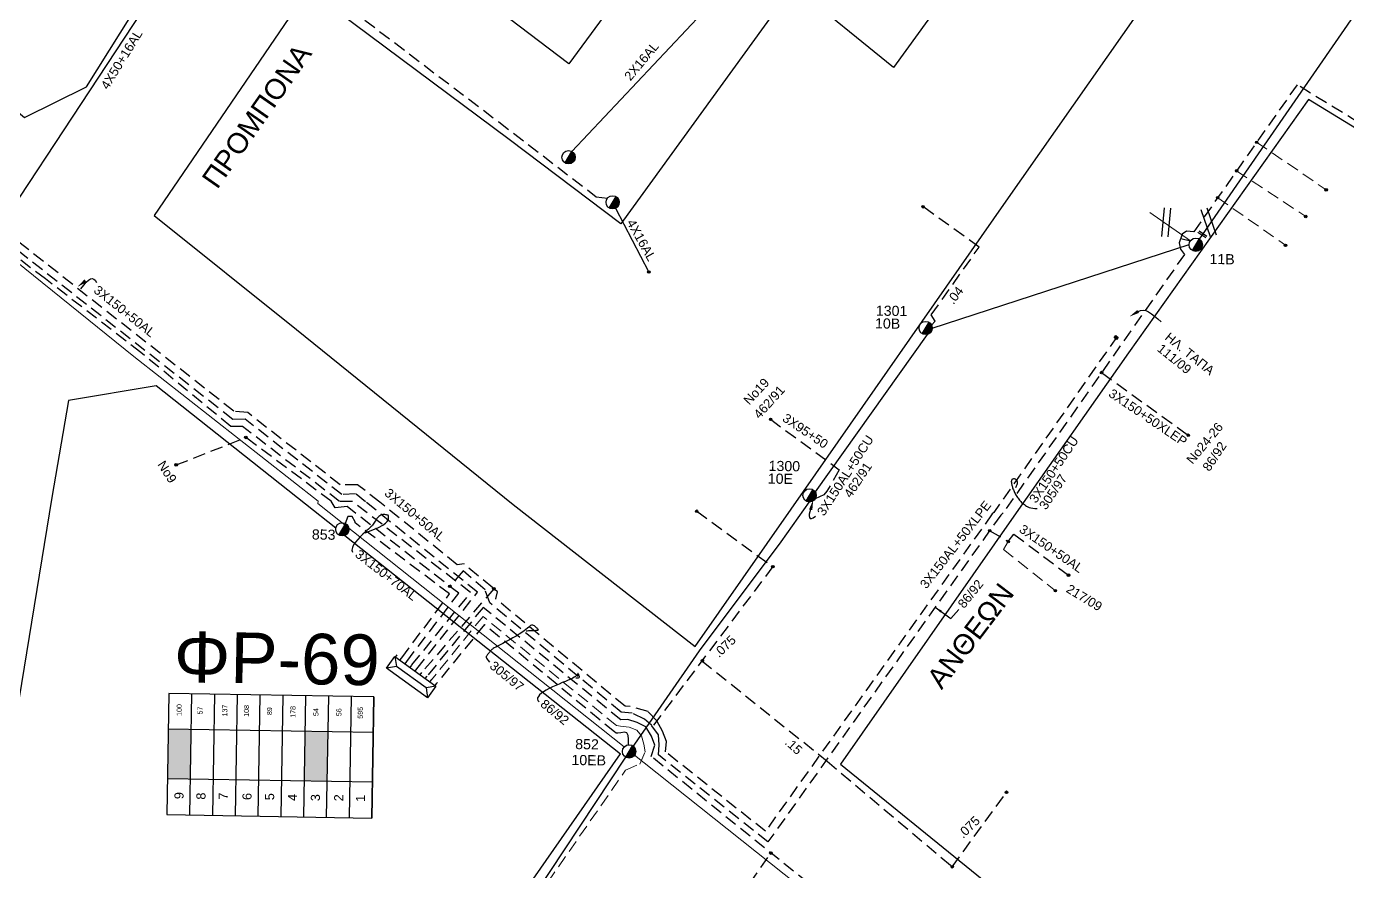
# Model space of a CAD drawing. Header units: millimetres. Extents: x 2875 to 4053, y 1200 to 1741.
# Drawn here: x 3137.5 to 3272.6, y 1562 to 1648.5 of the extents above; entities that cross this region are included whole.
import ezdxf
from ezdxf.enums import TextEntityAlignment as Align

# ---------------------------------------------------------------- set-up
doc = ezdxf.new("R2010")
doc.units = ezdxf.units.MM
doc.linetypes.add('DASHED', pattern=[19.05, 12.7, -6.35])
for name, color, linetype in [('Pillar OTE', 7, 'Continuous'), ('Ασφαλειοκιβώτια Χ.Τ 9 αναχωρήσεων', 7, 'Continuous'), ('Γυμνά εναέρια ΧΤ (1Φ)   2x16AL', 7, 'Continuous'), ('Γυμνά εναέρια ΧΤ (3Φ)   4x16AL', 7, 'Continuous'), ('Γυμνά εναέρια ΧΤ και ΦΟΠ (3Φ)   4x50+16AL', 7, 'Continuous'), ('Επιγραφές - Σχήματα', 7, 'Continuous'), ('Καλώδια ΧΤ   3x150+50AL', 7, 'DASHED'), ('Καλώδια ΧΤ   3x150+50AL XLPE', 7, 'DASHED'), ('Καλώδια ΧΤ   3x150+50CU', 7, 'DASHED'), ('Καλώδια ΧΤ   3x150+70AL', 7, 'DASHED'), ('Καλώδια ΧΤ   3x150AL+50CU', 7, 'DASHED'), ('Καλώδια ΧΤ   3x150AL+50XLPE', 7, 'DASHED'), ('Καλώδια ΧΤ   3x48+38+16.5', 7, 'DASHED'), ('Καλώδια ΧΤ   3x95+50CU', 7, 'DASHED'), ('Μηχανική τομή', 7, 'Continuous'), ('Στύλος ΦΜ', 7, 'Continuous'), ('Στύλος ΦΜ @ 1', 7, 'Continuous'), ('Συνδέσεις', 7, 'Continuous'), ('Τομή', 7, 'Continuous'), ('Υποσταθμός πόλεως', 7, 'Continuous'), ('Υπόβαθρο ΔΕΗ', 7, 'Continuous'), ('Υπόγεια Καλώδια Δικτύου ΧΤ   .04', 7, 'DASHED'), ('Υπόγεια καλώδια Δικτύου ΧΤ και Παρ. ΧΤ - 3X150+70 AL', 7, 'DASHED'), ('Υπόγεια καλώδια Παροχών ΧΤ   .075', 7, 'DASHED'), ('Υπόγεια καλώδια Παροχών ΧΤ   .15', 7, 'DASHED')]:
    doc.layers.add(name, color=color, linetype=linetype)
doc.layers.add('Άγνωστα', color=7, linetype='Continuous', lineweight=5)
doc.styles.add('arial', font='ARIAL.TTF')
doc.styles.get("Standard").update_dxf_attribs({"font": 'ARIAL.TTF'})
doc.linetypes.add('SYN_LINE', pattern='A,0.5,-0.0001,["/\\/\\/\\/",Standard,S=0.1,R=0,X=0,Y=-0.05],-0.25', length=0.7501)
doc.dimstyles.new('ISO-25', dxfattribs={"dimtxt": 2.5, "dimasz": 1, "dimexe": 1.25, "dimexo": 0.625, "dimtad": 1, "dimtxsty": 'Standard', "dimcen": 2.5, "dimadec": 0, "dimazin": 0, "dimtfac": 1, "dimtmove": 0, "dimatfit": 3, "dimfxl": 1.25, "dimarcsym": 0})

# ---------------------------------------------------------------- blocks, each defined once
blk = doc.blocks.new('_ΣΥΝΔΕΣΗ')
at = {"layer": 'Συνδέσεις', "linetype": 'SYN_LINE', "ltscale": 40}
blk.add_hatch(color=256, dxfattribs=at).paths.add_polyline_path([(0.5, -0.01, 1), (-0.5, -0.01, 1)])
at = {"layer": 'Συνδέσεις'}
blk.add_circle((0, -0.01), 0.5, dxfattribs=at)
blk = doc.blocks.new('ΥΠΑΡΧΩΝ ΤΣΙΜΕΝΤΕΝΙΟΣ ΣΤΥΛΟΣ')
at = {"layer": 'Στύλος ΦΜ'}
blk.add_hatch(color=256, dxfattribs=at).paths.add_polyline_path([(-1.29, -2.28, 0.574793), (2.62, 0, 0.268822), (1.3, 2.27)])
blk.add_line((-1.29, -2.28), (1.3, 2.27), dxfattribs=at)
blk.add_circle((0, 0), 2.62, dxfattribs=at)
at = {"layer": 'Στύλος ΦΜ', "flags": 4}
for tag, p in [('ΑΡΙΘΜΟΣ', (-4.68, 8.05)), ('ΤΥΠΟΣ', (-4.91, 3.03))]:
    blk.add_attdef(tag, p, '', height=4, dxfattribs=at)
blk = doc.blocks.new('ΤΟΜΗ')
at = {"layer": 'Τομή', "ltscale": 40}
for p, q in [((-5.68, 0), (5.68, 0)), ((5.68, -2.33), (-5.68, -2.33))]:
    blk.add_line(p, q, dxfattribs=at)
blk = doc.blocks.new('ΜΗΧΑΝΙΚΗ ΤΟΜΗ')
at = {"layer": 'Μηχανική τομή', "ltscale": 40}
for p, q in [((-1.89, 0.78), (1.89, 0.78)), ((1.89, 0), (-1.89, 0))]:
    blk.add_line(p, q, dxfattribs=at)
blk = doc.blocks.new('ΑΣΦΑΛΕΙΟΚΙΒΩΤΙΟ ΥΣ 9 ΑΝΑΧΩΡΗΣΕΩΝ')
at = {"layer": 'Ασφαλειοκιβώτια Χ.Τ 9 αναχωρήσεων', "ltscale": 40}
for p, q in [((-9.32, -13.12), (-5.79, 6.82)), ((2.12, 3.14), (-9.65, 5.22)), ((-4.48, -13.97), (-0.95, 5.96)), ((1.73, 0.92), (-10.04, 3)), ((1.34, -1.3), (-10.43, 0.79)), ((0.95, -3.51), (-10.82, -1.43)), ((0.56, -5.73), (-11.22, -3.64)), ((0.16, -7.94), (-11.61, -5.86)), ((-0.23, -10.16), (-12, -8.07)), ((-0.62, -12.37), (-12.39, -10.29)), ((-1.01, -14.59), (-12.79, -12.5))]:
    blk.add_line(p, q, dxfattribs=at)
at = {"layer": 'Ασφαλειοκιβώτια Χ.Τ 9 αναχωρήσεων'}
blk.add_lwpolyline([(2.52, 5.35), (-9.25, 7.44), (-12.79, -12.5), (-1.01, -14.59)], close=True, dxfattribs=at)
for s, p in [('9', (-8.01, 5.56)), ('8', (-8.4, 3.43)), ('7', (-8.75, 1.25)), ('6', (-9.16, -1.05)), ('5', (-9.53, -3.25)), ('4', (-9.96, -5.47)), ('3', (-10.34, -7.7)), ('2', (-10.72, -9.97)), ('1', (-11.11, -12.08))]:
    blk.add_text(s, height=0.9, rotation=350.6937, dxfattribs=at).set_placement(p)
at = {"layer": 'Ασφαλειοκιβώτια Χ.Τ 9 αναχωρήσεων', "ltscale": 40}
for tag, height, rotation, p in [('ΟΝΟΜΑ', 1.25, 350.2383, (-3.59, 7.45)), ('ΚΕΙΜΕΝΟ 9', 0.5, 350.6937, (0.75, 4.59)), ('ΚΕΙΜΕΝΟ 8', 0.5, 350.6937, (0.37, 2.56)), ('ΚΕΙΜΕΝΟ 7', 0.5, 350.6937, (-0.01, 0.15)), ('ΚΕΙΜΕΝΟ 6', 0.5, 350.6937, (-0.39, -1.94)), ('ΚΕΙΜΕΝΟ 5', 0.5, 350.6937, (-0.77, -4.19)), ('ΚΕΙΜΕΝΟ 4', 0.5, 350.6937, (-1.21, -6.46)), ('ΚΕΙΜΕΝΟ 3', 0.5, 350.6937, (-1.59, -8.7)), ('ΚΕΙΜΕΝΟ 2', 0.5, 350.6937, (-1.96, -10.94)), ('ΚΕΙΜΕΝΟ 1', 0.5, 350.6937, (-2.35, -13.01)), ('ΣΧ', 0.5, 350.2383, (-7.27, -13.98))]:
    blk.add_attdef(tag, text='', height=height, rotation=rotation, dxfattribs=at).set_placement(p, align=Align.MIDDLE_CENTER)
blk = doc.blocks.new('ΥΠΟΣΤΑΘΜΟΣ ΠΟΛΕΩΣ 9 ΑΝΑΧΩΡΗΣΕΩΝ')
at = {"layer": 'Υποσταθμός πόλεως', "ltscale": 40}
for p, q in [((-9.63, -2.82), (-9.63, -4)), ((-7.12, -2.82), (-7.12, -4)), ((-4.84, -2.82), (-4.84, -4)), ((-2.36, -2.82), (-2.36, -4)), ((0.09, -2.82), (0.09, -4)), ((2.55, -2.82), (2.55, -4)), ((5.02, -2.82), (5.02, -4)), ((7.48, -2.82), (7.48, -4)), ((9.61, -2.82), (9.61, -4))]:
    blk.add_line(p, q, dxfattribs=at)
blk.add_lwpolyline([(-10.02, 2.82), (10.02, 2.82), (10.02, -2.82), (-10.02, -2.82)], close=True, dxfattribs=at)
for points in [[(-7.21, 0), (-10.02, 2.82)], [(-10.02, -2.82), (-7.21, 0)], [(-7.21, 0), (7.21, 0)], [(7.21, 0), (10.02, 2.82)], [(10.02, -2.82), (7.21, 0)]]:
    blk.add_lwpolyline(points, dxfattribs=at)
at = {"layer": 'Υποσταθμός πόλεως', "linetype": 'SYN_LINE', "ltscale": 40, "flags": 1}
for tag, p in [('ΜΕΤΑΣΧΗΜΑΤΙΣΜΟΣ', (10.79, 1.71)), ('ΙΣΧΥΣ', (10.77, -1.08)), ('ΑΡΙΘΜΟΣ', (10.89, -3.8))]:
    blk.add_attdef(tag, p, '', height=1.8, dxfattribs=at)
blk = doc.blocks.new('HL TAPA TETRAGWNH')
at = {"layer": 'Pillar OTE', "ltscale": 40, "true_color": 0x000001}
h = blk.add_hatch(color=178, dxfattribs=at)
h.dxf.hatch_style = 1
h.paths.add_polyline_path([(502.47, 2521.85), (502.47, 2522.11), (502.17, 2522.11), (502.17, 2521.85)])
at = {"layer": 'Pillar OTE', "ltscale": 40}
blk.add_lwpolyline([(502.17, 2522.11), (502.47, 2522.11), (502.47, 2521.85), (502.17, 2521.85)], close=True, dxfattribs=at)
at = {"ltscale": 40}
blk.add_attdef('ΗΛ.ΤΑΠΑ', (501.44, 2522.29), '', height=0.428, dxfattribs=at)

msp = doc.modelspace()

# ---------------------------------------------------------------- hatches: boundary and pattern name
at = {"layer": 'Ασφαλειοκιβώτια Χ.Τ 9 αναχωρήσεων', "ltscale": 2}
for color, points in [(173, [(3151.949, 1571.485), (3154.28, 1571.447), (3154.363, 1576.538), (3152.032, 1576.576)]), (151, [(3151.949, 1571.485), (3154.28, 1571.447), (3154.363, 1576.538), (3152.032, 1576.576)]), (85, [(3151.949, 1571.485), (3154.28, 1571.447), (3154.363, 1576.538), (3152.032, 1576.576)]), (2, [(3151.949, 1571.485), (3154.28, 1571.447), (3154.363, 1576.538), (3152.032, 1576.576)]), (27, [(3151.949, 1571.485), (3154.28, 1571.447), (3154.363, 1576.538), (3152.032, 1576.576)]), (6, [(3151.949, 1571.485), (3154.28, 1571.447), (3154.363, 1576.538), (3152.032, 1576.576)]), (62, [(3151.949, 1571.485), (3154.28, 1571.447), (3154.363, 1576.538), (3152.032, 1576.576)]), (1, [(3168.35, 1576.309), (3166.018, 1576.347), (3165.935, 1571.256), (3168.266, 1571.218)])]:
    msp.add_hatch(color=color, dxfattribs=at).paths.add_polyline_path(points)

# ---------------------------------------------------------------- linework, layer by layer
at = {"layer": 'Άγνωστα', "color": 2, "linetype": 'DASHED', "ltscale": 0.1}
for points in [[(3263.338, 1636.614), (3270.449, 1631.75)], [(3261.286, 1633.693), (3268.354, 1629.026)], [(3259.353, 1630.942), (3266.282, 1626.074)], [(3237.94, 1595.77), (3237.458, 1594.958), (3242.751, 1590.743)]]:
    msp.add_lwpolyline(points, dxfattribs=at)
at = {"layer": 'Άγνωστα'}
msp.add_lwpolyline([(3256.556, 1626.523), (3252.43, 1629.447)], dxfattribs=at)
at = {"layer": 'Άγνωστα', "color": 27, "ltscale": 0.1}
for points in [[(3134.494, 1625.994), (3148.519, 1614.684), (3167.383, 1599.915), (3167.328, 1599.68), (3198.666, 1574.76)], [(3199.191, 1574.342), (3226.525, 1552.606), (3226.525, 1552.606), (3226.872, 1551.635), (3259.604, 1525.39)]]:
    msp.add_lwpolyline(points, dxfattribs=at)
at = {"layer": 'Άγνωστα', "color": 173, "linetype": 'DASHED', "ltscale": 0.1}
msp.add_lwpolyline([(3174.842, 1538.429), (3175.237, 1538.111), (3175.551, 1538.212), (3175.877, 1538.545), (3175.627, 1539.029), (3198.802, 1572.377), (3200.25, 1573.014), (3200.801, 1574.271), (3200.682, 1575.029), (3200.428, 1575.893), (3199.956, 1576.468), (3199.157, 1576.784), (3198.289, 1576.893), (3197.878, 1576.945), (3184.225, 1588.119), (3178.945, 1581.616)], dxfattribs=at)
at = {"layer": 'Γυμνά εναέρια ΧΤ (1Φ)   2x16AL', "color": 1, "linetype": 'SYN_LINE', "ltscale": 10}
msp.add_lwpolyline([(3216.706, 1660.543), (3193.323, 1635.664)], dxfattribs=at)
at = {"layer": 'Γυμνά εναέρια ΧΤ (3Φ)   4x16AL', "color": 1, "linetype": 'DASHED', "ltscale": 0.1}
msp.add_lwpolyline([(3166.962, 1653.282), (3167.482, 1653.318), (3167.651, 1652.914), (3167.587, 1652.573), (3185.833, 1638.702), (3195.809, 1631.032), (3196.947, 1630.886)], dxfattribs=at)
at = {"layer": 'Γυμνά εναέρια ΧΤ (3Φ)   4x16AL', "color": 1, "linetype": 'SYN_LINE', "ltscale": 5}
msp.add_lwpolyline([(3197.785, 1629.865), (3201.184, 1623.339)], dxfattribs=at)
at = {"layer": 'Γυμνά εναέρια ΧΤ και ΦΟΠ (3Φ)   4x50+16AL', "color": 1}
msp.add_lwpolyline([(3134.22, 1626.996), (3153.79, 1656.783)], dxfattribs=at)
at = {"layer": 'Επιγραφές - Σχήματα', "color": 2, "ltscale": 2}
msp.add_lwpolyline([(3255.577, 1626.767), (3256.556, 1626.523)], dxfattribs=at)
at = {"layer": 'Επιγραφές - Σχήματα'}
for points in [[(3143.094, 1621.619), (3143.392, 1621.998), (3143.653, 1622.293), (3143.88, 1622.503), (3144.081, 1622.629), (3144.259, 1622.67), (3144.421, 1622.626), (3144.571, 1622.495), (3144.715, 1622.277)], [(3251.221, 1619.293), (3251.474, 1619.422), (3251.734, 1619.453), (3252.004, 1619.398), (3252.286, 1619.27), (3252.582, 1619.08), (3252.896, 1618.84), (3253.229, 1618.563), (3253.584, 1618.259)], [(3238.714, 1601.313), (3238.789, 1601.469), (3238.839, 1601.603), (3238.869, 1601.716), (3238.88, 1601.811), (3238.876, 1601.89), (3238.859, 1601.956), (3238.832, 1602.01), (3238.798, 1602.054), (3238.759, 1602.091), (3238.718, 1602.121), (3238.674, 1602.144), (3238.629, 1602.161), (3238.583, 1602.173), (3238.539, 1602.179), (3238.497, 1602.18), (3238.457, 1602.176), (3238.421, 1602.168), (3238.389, 1602.157), (3238.361, 1602.141), (3238.336, 1602.123), (3238.315, 1602.102), (3238.297, 1602.078), (3238.282, 1602.052), (3238.27, 1602.024), (3238.26, 1601.995), (3238.254, 1601.963), (3238.25, 1601.929), (3238.249, 1601.89), (3238.252, 1601.847), (3238.257, 1601.799), (3238.266, 1601.744), (3238.278, 1601.682), (3238.293, 1601.612), (3238.311, 1601.536), (3238.333, 1601.453), (3238.358, 1601.365), (3238.387, 1601.273), (3238.42, 1601.177), (3238.456, 1601.078), (3238.496, 1600.978), (3238.54, 1600.877), (3238.588, 1600.775), (3238.639, 1600.674), (3238.693, 1600.573), (3238.75, 1600.474), (3238.809, 1600.377), (3238.872, 1600.283), (3238.936, 1600.192), (3239.003, 1600.104), (3239.073, 1600.02), (3239.146, 1599.938), (3239.223, 1599.859), (3239.305, 1599.781), (3239.392, 1599.704), (3239.486, 1599.628), (3239.586, 1599.551), (3239.694, 1599.475), (3239.812, 1599.4), (3239.943, 1599.33), (3240.089, 1599.268), (3240.254, 1599.215), (3240.439, 1599.175), (3240.648, 1599.151), (3240.883, 1599.144)], [(3172.172, 1596.665), (3172.961, 1596.954), (3173.554, 1597.213), (3173.98, 1597.444), (3174.267, 1597.648), (3174.442, 1597.825), (3174.532, 1597.977), (3174.567, 1598.104), (3174.573, 1598.207), (3174.574, 1598.288), (3174.573, 1598.349), (3174.568, 1598.393), (3174.557, 1598.425), (3174.539, 1598.447), (3174.511, 1598.462), (3174.472, 1598.474), (3174.419, 1598.486), (3174.353, 1598.501), (3174.274, 1598.515), (3174.185, 1598.526), (3174.088, 1598.529), (3173.986, 1598.523), (3173.88, 1598.503), (3173.774, 1598.465), (3173.668, 1598.407), (3173.567, 1598.326), (3173.469, 1598.227), (3173.376, 1598.114), (3173.287, 1597.994), (3173.204, 1597.87), (3173.127, 1597.75), (3173.055, 1597.637), (3172.99, 1597.538), (3172.931, 1597.455), (3172.872, 1597.383), (3172.807, 1597.314), (3172.729, 1597.24), (3172.632, 1597.152), (3172.51, 1597.043), (3172.357, 1596.906), (3172.165, 1596.731), (3171.933, 1596.514), (3171.678, 1596.263), (3171.422, 1595.99), (3171.187, 1595.706), (3170.994, 1595.423), (3170.866, 1595.151), (3170.823, 1594.903), (3170.888, 1594.689)], [(3217.723, 1599.033), (3217.634, 1598.801), (3217.584, 1598.581), (3217.574, 1598.389), (3217.608, 1598.238), (3217.687, 1598.144), (3217.815, 1598.122), (3217.994, 1598.186), (3218.227, 1598.351)], [(3188.634, 1586.647), (3188.671, 1586.648), (3188.754, 1586.652), (3188.873, 1586.658), (3189.016, 1586.665), (3189.172, 1586.672), (3189.331, 1586.68), (3189.482, 1586.688), (3189.615, 1586.695), (3189.719, 1586.7), (3189.796, 1586.706), (3189.848, 1586.714), (3189.877, 1586.725), (3189.886, 1586.742), (3189.876, 1586.766), (3189.85, 1586.799), (3189.811, 1586.843), (3189.76, 1586.898), (3189.7, 1586.961), (3189.632, 1587.027), (3189.558, 1587.091), (3189.481, 1587.148), (3189.401, 1587.193), (3189.322, 1587.223), (3189.244, 1587.231), (3189.169, 1587.214), (3189.091, 1587.173), (3189.004, 1587.109), (3188.901, 1587.022), (3188.775, 1586.914), (3188.621, 1586.787), (3188.431, 1586.64), (3188.199, 1586.477), (3187.922, 1586.298), (3187.609, 1586.108), (3187.274, 1585.914), (3186.93, 1585.72), (3186.589, 1585.534), (3186.266, 1585.359), (3185.972, 1585.203), (3185.722, 1585.071), (3185.524, 1584.967), (3185.374, 1584.886), (3185.263, 1584.825), (3185.184, 1584.778), (3185.129, 1584.739), (3185.088, 1584.704), (3185.054, 1584.666), (3185.018, 1584.622), (3184.974, 1584.566), (3184.923, 1584.501), (3184.868, 1584.429), (3184.809, 1584.355), (3184.751, 1584.28), (3184.695, 1584.209), (3184.644, 1584.143), (3184.6, 1584.088), (3184.567, 1584.042), (3184.546, 1584.002), (3184.541, 1583.958), (3184.556, 1583.904), (3184.594, 1583.83), (3184.658, 1583.73), (3184.751, 1583.595), (3184.876, 1583.418)], [(3193.734, 1581.829), (3193.887, 1581.818), (3193.991, 1581.834), (3194.051, 1581.87), (3194.078, 1581.921), (3194.079, 1581.982), (3194.062, 1582.046), (3194.036, 1582.109), (3194.008, 1582.165), (3193.985, 1582.209), (3193.967, 1582.242), (3193.953, 1582.263), (3193.943, 1582.273), (3193.933, 1582.273), (3193.925, 1582.264), (3193.915, 1582.247), (3193.904, 1582.221), (3193.889, 1582.188), (3193.864, 1582.147), (3193.825, 1582.097), (3193.765, 1582.039), (3193.678, 1581.971), (3193.558, 1581.892), (3193.399, 1581.803), (3193.196, 1581.703), (3192.946, 1581.591), (3192.656, 1581.469), (3192.337, 1581.337), (3192, 1581.197), (3191.656, 1581.05), (3191.315, 1580.897), (3190.989, 1580.739), (3190.688, 1580.577), (3190.422, 1580.413), (3190.197, 1580.249), (3190.017, 1580.086), (3189.887, 1579.928), (3189.813, 1579.777), (3189.798, 1579.634), (3189.847, 1579.503), (3189.966, 1579.385)]]:
    msp.add_lwpolyline(points, dxfattribs=at)
for points in [[(3143.68, 1622.314), (3142.756, 1621.816), (3143.469, 1622.587)], [(3251.309, 1619.161), (3250.329, 1618.782), (3251.134, 1619.458)], [(3217.566, 1599.064), (3217.99, 1600.026), (3217.901, 1598.979)]]:
    msp.add_solid(points, dxfattribs=at)
at = {"layer": 'Καλώδια ΧΤ   3x150+50AL', "color": 62, "ltscale": 0.1}
msp.add_lwpolyline([(3185.229, 1591.024), (3182.295, 1593.477), (3181.583, 1593.396), (3173.659, 1599.808), (3171.401, 1601.583), (3169.608, 1601.588), (3160.168, 1608.956), (3158.735, 1609.108), (3136.503, 1626.598), (3135.562, 1626.663), (3135.124, 1627.033), (3135.234, 1627.675), (3134.889, 1628.014), (3134.295, 1628.23), (3133.79, 1627.993), (3122.605, 1636.901), (3122.262, 1637.243), (3121.55, 1637.1)], dxfattribs=at)
at = {"layer": 'Καλώδια ΧΤ   3x150+50AL', "color": 2, "ltscale": 0.1}
msp.add_lwpolyline([(3236.038, 1596.881), (3237.94, 1595.77), (3238.506, 1596.525), (3244.1, 1592.334)], dxfattribs=at)
at = {"layer": 'Καλώδια ΧΤ   3x150+50AL XLPE', "color": 2, "ltscale": 0.1}
msp.add_lwpolyline([(3247.481, 1613.054), (3256.344, 1606.645)], dxfattribs=at)
at = {"layer": 'Καλώδια ΧΤ   3x150+70AL', "color": 2, "ltscale": 0.1}
for points in [[(3283.466, 1632.668), (3267.472, 1642.496), (3256.909, 1627.466), (3256.158, 1627.522), (3255.733, 1627.217), (3255.42, 1626.318), (3255.553, 1625.69), (3255.951, 1625.135), (3237.428, 1598.717), (3237.174, 1598.477), (3213.368, 1565.038), (3202.161, 1573.94), (3202.23, 1574.993), (3202.158, 1575.997), (3201.475, 1576.936), (3201.447, 1576.975), (3200.748, 1577.606), (3199.47, 1578.221), (3198.353, 1578.329), (3184.917, 1589.492), (3184.917, 1589.492), (3184.447, 1590.828), (3182.192, 1592.77), (3180.742, 1591.086)], [(3152.851, 1603.612), (3159.976, 1606.422)], [(3176.43, 1583.505), (3181.747, 1590.474), (3170.329, 1599.346), (3169.117, 1599.228), (3168.701, 1599.893), (3159.976, 1606.422)]]:
    msp.add_lwpolyline(points, dxfattribs=at)
at = {"layer": 'Καλώδια ΧΤ   3x150+70AL', "color": 85, "ltscale": 0.1}
msp.add_lwpolyline([(3176.962, 1583.15), (3182.956, 1590.556), (3170.894, 1599.855), (3169.565, 1599.878), (3159.622, 1607.545), (3158.434, 1607.545), (3149.236, 1615.122), (3139.483, 1622.633), (3135.413, 1625.724), (3135.273, 1626.101), (3134.955, 1626.711), (3134.511, 1626.741)], dxfattribs=at)
at = {"layer": 'Καλώδια ΧΤ   3x150+70AL', "color": 6, "ltscale": 0.1}
msp.add_lwpolyline([(3177.467, 1582.76), (3183.673, 1590.585), (3172.225, 1599.833), (3171.204, 1600.661), (3169.781, 1600.584), (3159.889, 1608.295), (3158.642, 1608.256), (3136.262, 1625.85), (3134.104, 1623.114), (3134.005, 1622.212), (3130.369, 1600.549), (3129.139, 1593.835), (3129.617, 1593.589), (3129.544, 1593.13), (3129.544, 1593.13), (3129.195, 1592.92), (3128.636, 1593.135)], dxfattribs=at)
at = {"layer": 'Καλώδια ΧΤ   3x150+70AL', "color": 27, "ltscale": 0.1}
msp.add_lwpolyline([(3175.912, 1583.877), (3180.804, 1590.408), (3171.158, 1597.685), (3171.153, 1597.778), (3170.851, 1598.333), (3170.388, 1598.341), (3170.137, 1597.63)], dxfattribs=at)
at = {"layer": 'Καλώδια ΧΤ   3x150+70AL', "color": 151, "ltscale": 0.1}
msp.add_lwpolyline([(3226.814, 1553.641), (3222.417, 1557.209), (3222.842, 1557.733), (3222.475, 1558.644), (3221.706, 1558.918), (3220.442, 1558.463), (3201.413, 1573.792), (3201.796, 1574.94), (3201.471, 1575.879), (3200.883, 1576.823), (3200.002, 1577.27), (3199.039, 1577.583), (3198.32, 1577.527), (3184.24, 1589.04), (3178.505, 1582.015)], dxfattribs=at)
at = {"layer": 'Καλώδια ΧΤ   3x150AL+50CU', "color": 1, "linetype": 'Continuous', "ltscale": 0.1}
for points in [[(3230.171, 1617.604), (3256.432, 1626.143)], [(3229.644, 1616.954), (3218.189, 1600.861)], [(3174.851, 1539.102), (3186.348, 1554.85), (3198.82, 1573.716), (3206.354, 1584.606), (3214.698, 1595.742), (3217.607, 1599.817)]]:
    msp.add_lwpolyline(points, dxfattribs=at)
at = {"layer": 'Καλώδια ΧΤ   3x150AL+50CU', "color": 1, "ltscale": 0.1}
msp.add_lwpolyline([(3199.102, 1574.975), (3199.104, 1575.081), (3199.091, 1575.539), (3199.056, 1575.935), (3198.935, 1576.187), (3198.708, 1576.274), (3198.332, 1576.218), (3198.019, 1576.182), (3197.832, 1576.185), (3197.667, 1576.292), (3184.374, 1587.277), (3179.511, 1581.292)], dxfattribs=at)
at = {"layer": 'Καλώδια ΧΤ   3x150AL+50XLPE', "color": 62, "ltscale": 0.1}
for points in [[(3249.07, 1616.748), (3236.458, 1598.734), (3236.308, 1598.597), (3213.103, 1566.134), (3202.902, 1574.249), (3202.989, 1575.312), (3202.57, 1576.378), (3201.988, 1577.428), (3201.109, 1578.388), (3199.29, 1578.908), (3198.761, 1578.917), (3185.548, 1589.905), (3185.713, 1590.619), (3185.428, 1590.858)], [(3185.328, 1590.941), (3177.981, 1582.391)]]:
    msp.add_lwpolyline(points, dxfattribs=at)
at = {"layer": 'Καλώδια ΧΤ   3x48+38+16.5', "color": 85, "linetype": 'Continuous'}
msp.add_lwpolyline([(3276.101, 1653.697), (3257.457, 1626.714)], dxfattribs=at)
at = {"layer": 'Καλώδια ΧΤ   3x95+50CU', "color": 1, "linetype": 'DASHED', "ltscale": 0.1}
msp.add_lwpolyline([(3213.64, 1608.275), (3220.658, 1603.113), (3219.396, 1600.915), (3219.091, 1600.544), (3218.201, 1600.149)], dxfattribs=at)
at = {"layer": 'Υπόβαθρο ΔΕΗ', "ltscale": 0.1}
msp.add_lwpolyline([(3187.305, 1599.575), (3205.927, 1585.042), (3215.73, 1599.088), (3237.72, 1630.596), (3265.038, 1669.58), (3283.559, 1696.131), (3271.334, 1698.718), (3240.347, 1705.261), (3220.209, 1709.42), (3209.567, 1700.045), (3191.801, 1681.781), (3215.259, 1663.333), (3230.976, 1650.833), (3226.196, 1644.255), (3215.935, 1652.609), (3198.333, 1628.275), (3186.889, 1636.883), (3166.346, 1652.25), (3150.595, 1629.122), (3165.17, 1617.451)], close=True, dxfattribs=at)
at = {"layer": 'Υπόβαθρο ΔΕΗ'}
for points in [[(3049.434, 1691.428), (3051.667, 1693.983), (3055.751, 1696.478), (3060.132, 1697.879), (3063.622, 1698.133), (3066.287, 1697.454), (3067.874, 1695.925), (3085.344, 1681.888), (3106.234, 1664.807), (3123.502, 1650.757), (3137.334, 1639.155), (3143.684, 1642.284), (3152.91, 1657.054), (3162.003, 1670.352), (3170.707, 1680.563), (3183.312, 1693.12), (3196.435, 1705.438)], [(3172.108, 1660.526), (3178.396, 1668.925), (3185.057, 1676.124), (3194.017, 1668.912), (3204.697, 1660.575), (3193.007, 1644.626), (3172.108, 1660.526)]]:
    msp.add_lwpolyline(points, dxfattribs=at)
at = {"layer": 'Υπόβαθρο ΔΕΗ', "ltscale": 0.1}
for points in [[(3294.466, 1542.791), (3351.228, 1590.569), (3341.104, 1596.944), (3319.605, 1610.017), (3295.367, 1624.659), (3268.624, 1641.002), (3250.24, 1615.092), (3238.736, 1598.695), (3220.79, 1573.006), (3276.546, 1527.707), (3293.759, 1542.196)], [(3169.175, 1597.142), (3166.066, 1599.607), (3150.805, 1611.693), (3141.822, 1610.208), (3140.137, 1600.265), (3122.556, 1492.586), (3122.556, 1492.586), (3123.196, 1480.737), (3130.261, 1476.386), (3130.261, 1476.386), (3157.211, 1515.087)], [(3170.112, 1596.398), (3198.282, 1574.064)], [(3157.852, 1516.008), (3198.282, 1574.064)]]:
    msp.add_lwpolyline(points, dxfattribs=at)
at = {"layer": 'Υπόγεια Καλώδια Δικτύου ΧΤ   .04', "color": 1, "ltscale": 0.1}
msp.add_lwpolyline([(3230.103, 1617.912), (3230.471, 1618.308), (3230.063, 1618.965), (3234.967, 1625.901), (3229.212, 1630.024)], dxfattribs=at)
at = {"layer": 'Υπόγεια καλώδια Δικτύου ΧΤ και Παρ. ΧΤ - 3X150+70 AL', "color": 151, "ltscale": 0.1}
msp.add_lwpolyline([(3136.528, 1453.176), (3142.578, 1461.925), (3148.144, 1469.666), (3150.881, 1473.596), (3159.298, 1485.805), (3213.668, 1563.92)], dxfattribs=at)
at = {"layer": 'Υπόγεια καλώδια Παροχών ΧΤ   .075', "color": 2, "ltscale": 0.1}
for points in [[(3206.08, 1598.872), (3213.864, 1593.207), (3201.514, 1576.798)], [(3232.208, 1562.508), (3237.76, 1570.128)]]:
    msp.add_lwpolyline(points, dxfattribs=at)
at = {"layer": 'Υπόγεια καλώδια Παροχών ΧΤ   .15', "color": 2, "ltscale": 0.1}
msp.add_lwpolyline([(3206.616, 1583.577), (3219.404, 1573.318), (3232.208, 1562.508)], dxfattribs=at)

# ---------------------------------------------------------------- block references
at = {"layer": 'Pillar OTE', "xscale": 1.036166041480179, "yscale": 1.036166041480179, "zscale": 1.036166041480179, "rotation": 318.0744504133232}
msp.add_blockref('HL TAPA TETRAGWNH', (1115.688, 20.166), dxfattribs=at)
at = {"layer": 'Ασφαλειοκιβώτια Χ.Τ 9 αναχωρήσεων'}
ref = msp.add_blockref('ΑΣΦΑΛΕΙΟΚΙΒΩΤΙΟ ΥΣ 9 ΑΝΑΧΩΡΗΣΕΩΝ', (3157.979, 1578.525), dxfattribs=dict(at, xscale=1.036166041480179, yscale=1.036166041480179, zscale=1.036166041480179, rotation=99.10654617125897))
ref.add_attrib('ΚΕΙΜΕΝΟ 1', '595', dxfattribs={"ltscale": 40, "height": 0.5181, "rotation": 89.80025}).set_placement((3171.679, 1578.253), align=Align.MIDDLE_CENTER)
ref.add_attrib('ΚΕΙΜΕΝΟ 2', '56', dxfattribs={"ltscale": 40, "height": 0.5181, "rotation": 89.80025}).set_placement((3169.492, 1578.312), align=Align.MIDDLE_CENTER)
ref.add_attrib('ΚΕΙΜΕΝΟ 3', '54', dxfattribs={"ltscale": 40, "height": 0.5181, "rotation": 89.80025}).set_placement((3167.14, 1578.323), align=Align.MIDDLE_CENTER)
ref.add_attrib('ΚΕΙΜΕΝΟ 4', '178', dxfattribs={"ltscale": 40, "height": 0.5181, "rotation": 89.80025}).set_placement((3164.79, 1578.345), align=Align.MIDDLE_CENTER)
ref.add_attrib('ΚΕΙΜΕΝΟ 5', '89', dxfattribs={"ltscale": 40, "height": 0.5181, "rotation": 89.80025}).set_placement((3162.396, 1578.424), align=Align.MIDDLE_CENTER)
ref.add_attrib('ΚΕΙΜΕΝΟ 6', '108', dxfattribs={"ltscale": 40, "height": 0.5181, "rotation": 89.80025}).set_placement((3160.032, 1578.446), align=Align.MIDDLE_CENTER)
ref.add_attrib('ΚΕΙΜΕΝΟ 7', '137', dxfattribs={"ltscale": 40, "height": 0.5181, "rotation": 89.80025}).set_placement((3157.825, 1578.486), align=Align.MIDDLE_CENTER)
ref.add_attrib('ΚΕΙΜΕΝΟ 8', '57', dxfattribs={"ltscale": 40, "height": 0.5181, "rotation": 89.80025}).set_placement((3155.293, 1578.488), align=Align.MIDDLE_CENTER)
ref.add_attrib('ΚΕΙΜΕΝΟ 9', '100', dxfattribs={"ltscale": 40, "height": 0.5181, "rotation": 89.80025}).set_placement((3153.159, 1578.538), align=Align.MIDDLE_CENTER)
at = {"layer": 'Μηχανική τομή', "xscale": 0.2590415103701788, "yscale": 0.2590415103701788, "zscale": 0.2590415103701788, "rotation": 324.9543213624602}
msp.add_blockref('ΜΗΧΑΝΙΚΗ ΤΟΜΗ', (3257.73, 1627.112), dxfattribs=at)
at = {"layer": 'Στύλος ΦΜ @ 1', "ltscale": 40, "xscale": 0.2590415103700448, "yscale": 0.2590415103700448, "zscale": 0.2590415103700448, "rotation": 359.0199368875902}
for p in [(3192.976, 1635.082), (3197.485, 1630.473)]:
    msp.add_blockref('ΥΠΑΡΧΩΝ ΤΣΙΜΕΝΤΕΝΙΟΣ ΣΤΥΛΟΣ', p, dxfattribs=at)
at = {"layer": 'Στύλος ΦΜ @ 1', "ltscale": 40}
ref = msp.add_blockref('ΥΠΑΡΧΩΝ ΤΣΙΜΕΝΤΕΝΙΟΣ ΣΤΥΛΟΣ', (3257.11, 1626.131), dxfattribs=dict(at, xscale=0.2590415103700448, yscale=0.2590415103700448, zscale=0.2590415103700448, rotation=359.0199368875902))
ref.add_attrib('ΤΥΠΟΣ', '11B', (3258.507, 1624.168), dxfattribs={"layer": 'Στύλος ΦΜ', "height": 1.0362, "rotation": 359.01994, "flags": 4})
ref = msp.add_blockref('ΥΠΑΡΧΩΝ ΤΣΙΜΕΝΤΕΝΙΟΣ ΣΤΥΛΟΣ', (3229.493, 1617.615), dxfattribs=dict(at, xscale=0.2590415103700448, yscale=0.2590415103700448, zscale=0.2590415103700448, rotation=359.0199368875902))
ref.add_attrib('ΤΥΠΟΣ', '10B', (3224.305, 1617.582), dxfattribs={"layer": 'Στύλος ΦΜ', "height": 1.0362, "rotation": 359.01994, "flags": 4})
ref.add_attrib('ΑΡΙΘΜΟΣ', '1301', (3224.389, 1618.883), dxfattribs={"layer": 'Στύλος ΦΜ', "height": 1.0362, "rotation": 359.01994, "flags": 4})
ref = msp.add_blockref('ΥΠΑΡΧΩΝ ΤΣΙΜΕΝΤΕΝΙΟΣ ΣΤΥΛΟΣ', (3217.618, 1600.495), dxfattribs=dict(at, xscale=0.2590415103700448, yscale=0.2590415103700448, zscale=0.2590415103700448, rotation=359.0199368875902))
ref.add_attrib('ΤΥΠΟΣ', '10E', (3213.34, 1601.704), dxfattribs={"layer": 'Στύλος ΦΜ', "height": 1.0362, "rotation": 359.01994, "flags": 4})
ref.add_attrib('ΑΡΙΘΜΟΣ', '1300', (3213.423, 1603.005), dxfattribs={"layer": 'Στύλος ΦΜ', "height": 1.0362, "rotation": 359.01994, "flags": 4})
ref = msp.add_blockref('ΥΠΑΡΧΩΝ ΤΣΙΜΕΝΤΕΝΙΟΣ ΣΤΥΛΟΣ', (3169.842, 1597.02), dxfattribs=dict(at, xscale=0.2590415103700448, yscale=0.2590415103700448, zscale=0.2590415103700448, rotation=359.0199368875902))
ref.add_attrib('ΤΥΠΟΣ', '853', (3166.718, 1595.987), dxfattribs={"layer": 'Στύλος ΦΜ', "height": 1.0362, "rotation": 359.01994, "flags": 4})
ref = msp.add_blockref('ΥΠΑΡΧΩΝ ΤΣΙΜΕΝΤΕΝΙΟΣ ΣΤΥΛΟΣ', (3199.164, 1574.3), dxfattribs=dict(at, xscale=0.2590415103700448, yscale=0.2590415103700448, zscale=0.2590415103700448, rotation=359.0199368875902))
ref.add_attrib('ΤΥΠΟΣ', '852', (3193.647, 1574.544), dxfattribs={"layer": 'Στύλος ΦΜ', "height": 1.0362, "rotation": 359.01994, "flags": 4})
ref.add_attrib('ΑΡΙΘΜΟΣ', '10EB', (3193.261, 1572.922), dxfattribs={"layer": 'Στύλος ΦΜ', "height": 1.0362, "rotation": 359.01994, "flags": 4})
at = {"layer": 'Συνδέσεις', "xscale": 0.2590415103700448, "yscale": 0.2590415103700448, "zscale": 0.2590415103700448, "rotation": 359.0199368875902}
for p in [(3263.339, 1636.616), (3261.287, 1633.696), (3259.354, 1630.946), (3270.45, 1631.753), (3229.219, 1630.022), (3268.355, 1629.029), (3266.282, 1626.078), (3201.185, 1623.342), (3247.481, 1613.057), (3213.641, 1608.278), (3159.977, 1606.425), (3256.344, 1606.648), (3152.851, 1603.615), (3206.08, 1598.872), (3236.038, 1596.881), (3237.94, 1595.77), (3213.864, 1593.207), (3244.1, 1592.334), (3180.838, 1591.199), (3185.329, 1590.944), (3242.751, 1590.743), (3206.661, 1583.578), (3237.76, 1570.128), (3213.659, 1563.907), (3232.208, 1562.508)]:
    msp.add_blockref('_ΣΥΝΔΕΣΗ', p, dxfattribs=at)
at = {"layer": 'Τομή'}
for p, xscale, yscale, zscale, rotation in [((3253.79, 1628.45), 0.2590415103700948, 0.2590415103700948, 0.2590415103700948, 84.7449324166409), ((3258.135, 1628.328), 0.2590415103700402, 0.2590415103700402, 0.2590415103700402, 108.9565265324942)]:
    msp.add_blockref('ΤΟΜΗ', p, dxfattribs=dict(at, xscale=xscale, yscale=yscale, zscale=zscale, rotation=rotation))
at = {"layer": 'Υποσταθμός πόλεως', "xscale": 0.259041510370013, "yscale": 0.259041510370013, "zscale": 0.259041510370013, "rotation": 144.3019852254117}
msp.add_blockref('ΥΠΟΣΤΑΘΜΟΣ ΠΟΛΕΩΣ 9 ΑΝΑΧΩΡΗΣΕΩΝ', (3176.881, 1581.905), dxfattribs=at)

# ---------------------------------------------------------------- texts
at = {"layer": 'Γυμνά εναέρια ΧΤ (1Φ)   2x16AL', "color": 7, "insert": (3198.589, 1643.436), "char_height": 0.9325, "width": 87.23055, "attachment_point": 1, "rotation": 50.17798}
msp.add_mtext('2X16AL', dxfattribs=at)
at = {"layer": 'Γυμνά εναέρια ΧΤ (3Φ)   4x16AL', "color": 7, "insert": (3199.704, 1628.861), "char_height": 0.9325, "width": 87.23055, "attachment_point": 1, "rotation": 299.15208}
msp.add_mtext('4X16AL', dxfattribs=at)
at = {"layer": 'Γυμνά εναέρια ΧΤ και ΦΟΠ (3Φ)   4x50+16AL', "color": 7, "insert": (3145.075, 1642.415), "char_height": 0.9325, "width": 87.23055, "attachment_point": 1, "rotation": 58.41896}
msp.add_mtext('4X50+16AL', dxfattribs=at)
at = {"layer": 'Επιγραφές - Σχήματα', "attachment_point": 1}
for s, insert, char_height, width, rotation in [('ΠΡΟΜΠΟΝΑ', (3155.347, 1632.911), 2.0723, 15.54428, 55.04821), ('ΑΝΘΕΩΝ', (3229.471, 1581.802), 2.0723, 15.54428, 52.80988), ('86/92', (3232.691, 1589.444), 0.9325, 3.66915, 51.27328), ('217/09', (3244.247, 1591.463), 0.9325, 3.66915, 328.87276), ('ΦΡ-69', (3152.661, 1586.593), 5.1808, 8.8687, 359.01994), ('305/97', (3185.416, 1583.622), 0.9325, 3.66915, 320.85485), ('86/92', (3190.596, 1579.716), 0.9325, 3.66915, 320.85485)]:
    msp.add_mtext(s, dxfattribs=dict(at, insert=insert, char_height=char_height, width=width, rotation=rotation))
at = {"layer": 'Επιγραφές - Σχήματα', "ltscale": 40, "width": 48.72343, "attachment_point": 1, "style": 'arial'}
for s, insert, char_height, rotation in [('ΗΛ. ΤΑΠΑ', (3254.456, 1617.236), 0.9325, 321.01002), ('{\\fArial|b0|i0|c161|p34;111/09}', (3253.672, 1616.069), 0.93255, 321.01002), ('{\\fArial|b0|i0|c161|p34;462/91}', (3211.806, 1608.88), 0.93255, 47.89477), ('{\\fArial|b0|i0|c161|p34;86/92}', (3257.731, 1603.385), 0.93255, 56.34937), ('{\\fArial|b0|i0|c161|p34;462/91}', (3221.062, 1600.669), 0.93255, 56.34937), ('{\\fArial|b0|i0|c161|p34;305/97}', (3241.023, 1599.455), 0.93255, 56.34937)]:
    msp.add_mtext(s, dxfattribs=dict(at, insert=insert, char_height=char_height, rotation=rotation))
at = {"layer": 'Επιγραφές - Σχήματα', "char_height": 0.9325, "width": 87.23055, "attachment_point": 1, "style": 'arial'}
for s, insert, rotation in [('No19', (3210.771, 1610.315), 46.90509), ('No24-26', (3256.068, 1604.206), 50.35759), ('No9', (3151.674, 1604.157), 302.76847)]:
    msp.add_mtext(s, dxfattribs=dict(at, insert=insert, rotation=rotation))
at = {"layer": 'Καλώδια ΧΤ   3x150+50AL', "color": 7, "char_height": 0.9325, "width": 87.23055, "attachment_point": 1}
for insert, rotation in [((3144.912, 1622.051), 321.5033), ((3174.67, 1601.306), 319.94451), ((3239.493, 1597.589), 325.34698)]:
    msp.add_mtext('3X150+50AL', dxfattribs=dict(at, insert=insert, rotation=rotation))
at = {"layer": 'Καλώδια ΧΤ   3x150+50AL XLPE', "color": 7, "insert": (3248.627, 1611.463), "char_height": 0.93255, "width": 87.23055, "attachment_point": 1, "rotation": 325.96797}
msp.add_mtext('3X150+50XLEP', dxfattribs=at)
at = {"layer": 'Καλώδια ΧΤ   3x150+50CU', "color": 7, "insert": (3240.006, 1600.143), "char_height": 0.9325, "width": 87.23055, "attachment_point": 1, "rotation": 55.87519}
msp.add_mtext('3X150+50CU', dxfattribs=at)
at = {"layer": 'Καλώδια ΧΤ   3x150+70AL', "color": 7, "insert": (3171.628, 1595.03), "char_height": 0.9325, "width": 87.23055, "attachment_point": 1, "rotation": 322.3255}
msp.add_mtext('3X150+70AL', dxfattribs=at)
at = {"layer": 'Καλώδια ΧΤ   3x150AL+50CU', "color": 7, "insert": (3218.317, 1598.818), "char_height": 0.93255, "width": 87.23055, "attachment_point": 1, "rotation": 57.16804}
msp.add_mtext('3X150AL+50CU', dxfattribs=at)
at = {"layer": 'Καλώδια ΧΤ   3x150AL+50XLPE', "color": 7, "insert": (3232.546, 1595.449), "char_height": 0.93255, "width": 14.4278, "attachment_point": 5, "rotation": 52.12921}
msp.add_mtext('3X150AL+50XLPE', dxfattribs=at)
at = {"layer": 'Καλώδια ΧΤ   3x95+50CU', "color": 7, "insert": (3215.279, 1608.946), "char_height": 0.9325, "width": 87.23055, "attachment_point": 1, "rotation": 325.96797}
msp.add_mtext('3X95+50', dxfattribs=at)
at = {"layer": 'Υπόγεια Καλώδια Δικτύου ΧΤ   .04', "color": 7, "insert": (3231.59, 1620.526), "char_height": 0.9325, "width": 87.23055, "attachment_point": 1, "rotation": 52.91264}
msp.add_mtext('.04', dxfattribs=at)
at = {"layer": 'Υπόγεια καλώδια Παροχών ΧΤ   .075', "color": 7, "char_height": 0.9325, "width": 87.23055, "attachment_point": 1, "rotation": 44.00117}
for insert in [(3207.706, 1584.504), (3232.661, 1566.018)]:
    msp.add_mtext('.075', dxfattribs=dict(at, insert=insert))
at = {"layer": 'Υπόγεια καλώδια Παροχών ΧΤ   .15', "color": 7, "insert": (3215.651, 1575.8), "char_height": 0.9325, "width": 87.23055, "attachment_point": 1, "rotation": 317.40468}
msp.add_mtext('.15', dxfattribs=at)

# ---------------------------------------------------------------- leaders
at = {"layer": 'Επιγραφές - Σχήματα'}
msp.add_leader([(3230.465, 1589.053), (3232.061, 1587.896), (3232.893, 1588.816)], dimstyle='ISO-25', override={"dimasz": 0.75, "dimgap": 0.625, "dimtad": 0}, dxfattribs=at)

doc.saveas('drawing.dxf')
